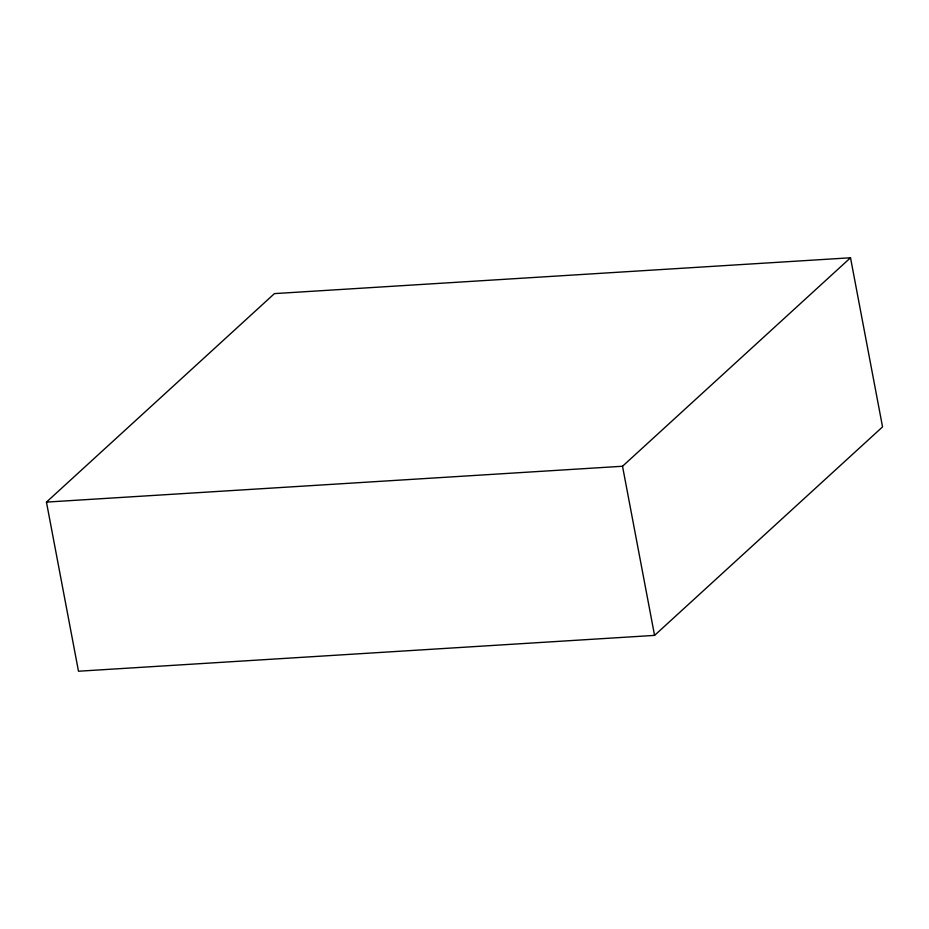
<?xml version="1.0" encoding="UTF-8"?>
<svg xmlns="http://www.w3.org/2000/svg" width="929" height="929" viewBox="0 0 929 929"><rect width="100%" height="100%" fill="white"/><g stroke="black" fill="none" stroke-linecap="round" stroke-linejoin="round"><path stroke-width="1.39" d="M46.45 502.101L274.438 293.61L850.511 257.774L882.55 426.899L654.562 635.39L78.489 671.226L46.45 502.101L622.523 466.253L850.511 257.774M622.523 466.253L654.562 635.39"/></g></svg>
